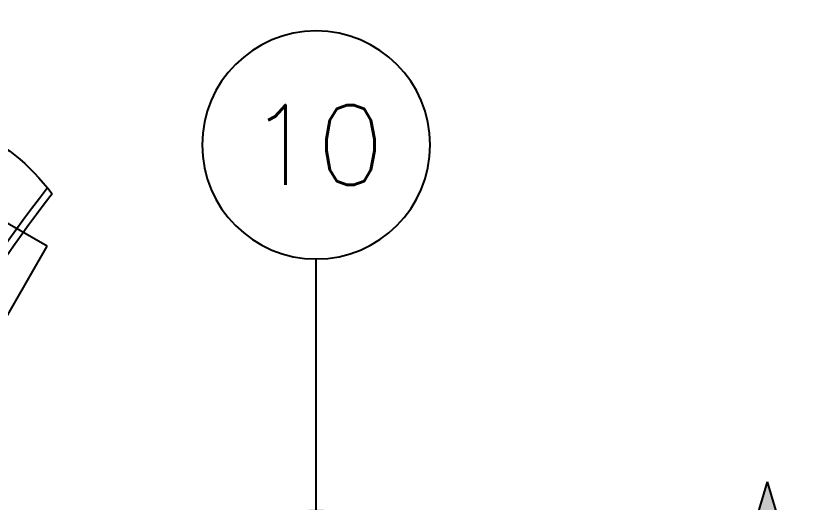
# Model space of a CAD drawing. Header units: metres. Extents: x 0 to 21025, y 0 to 14850.
# Drawn here: x 5476 to 6337, y 9394 to 9928 of the extents above; entities that cross this region are included whole.
import ezdxf
from ezdxf.enums import TextEntityAlignment as Align

# ---------------------------------------------------------------- set-up
doc = ezdxf.new("R2010")
doc.units = ezdxf.units.M
doc.header["$LTSCALE"] = 25
for name, color, linetype in [('GSB', 7, 'Continuous'), ('SDM', 7, 'Continuous'), ('SL1', 8, 'Continuous')]:
    doc.layers.add(name, color=color, linetype=linetype)
doc.styles.add('R100', font='simplex.shx', dxfattribs={"height": 2.5})
doc.styles.add('R140', font='simplex.shx', dxfattribs={"height": 3.5})
doc.styles.add('ROMANS', font='ROMANS.SHX')
doc.dimstyles.new('25___1-25', dxfattribs={"dimscale": 25, "dimtxt": 2.5, "dimasz": 2, "dimexe": 1.5, "dimexo": 1, "dimgap": 0.5, "dimtad": 1, "dimzin": 12, "dimtxsty": 'ROMANS', "dimcen": 0, "dimclrd": 256, "dimclre": 256, "dimclrt": 3, "dimazin": 3, "dimtfac": 1, "dimtmove": 0, "dimatfit": 0, "dimfxl": 1, "dimlwd": -1, "dimlwe": -1, "dimarcsym": 0})

# ---------------------------------------------------------------- blocks, each defined once
blk = doc.blocks.new('INDICACAO_EIXO')
at = {"layer": 'GSB', "color": 3}
blk.add_circle((0, 0), 5, dxfattribs=at)
blk = doc.blocks.new('SIMB_CORTE_2')
at = {"layer": 'GSB'}
blk.add_hatch(color=2, dxfattribs=at).paths.add_polyline_path([(1.5, -4), (-1.5, -4), (0, -9)])
at = {"layer": 'GSB', "color": 1}
for p, q in [((0, -4), (0, 0)), ((0, 0), (10, 0)), ((0, -9), (-1.5, -4)), ((1.5, -4), (-1.5, -4)), ((0, -9), (1.5, -4))]:
    blk.add_line(p, q, dxfattribs=at)
at = {"layer": 'GSB', "color": 3, "style": 'R100'}
blk.add_attdef('XXXX', (-0.597, 1.573), '', height=2.5, dxfattribs=at)
at = {"layer": 'GSB', "color": 4, "style": 'R140'}
blk.add_attdef('A', text='', height=3.5, dxfattribs=at).set_placement((5.637, -4.293), align=Align.MIDDLE)

msp = doc.modelspace()

# ---------------------------------------------------------------- linework, layer by layer
at = {"layer": 'SDM'}
msp.add_open_spline([(5120.621, 9927.501), (5127.624, 9887.696), (5143.567, 9797.079), (5295.52, 9795.66), (5430.816, 9816.671), (5490.521, 9765.227), (5515.676, 9732.147)], degree=3, knots=[0, 0, 0, 0, 108.6107947, 247.2525571, 379.9261803, 503.0632075, 503.0632075, 503.0632075, 503.0632075], dxfattribs=at)
at = {"layer": 'SL1'}
for p, q in [((5510.378, 9674.676), (5293.872, 9799.676)), ((5360.378, 9414.868), (5510.378, 9674.676))]:
    msp.add_line(p, q, dxfattribs=at)
for radius, start, end in [(1508, 142.175773, 159.737021), (1500, 142.253, 159.624168)]:
    msp.add_arc((6701.759, 8813.884), radius, start, end, dxfattribs=at)

# ---------------------------------------------------------------- block references
at = {"layer": 'GSB'}
ref = msp.add_blockref('INDICACAO_EIXO', (5805.263, 9785.758), dxfattribs=dict(at, xscale=-24.99999999999972, yscale=24.99999999999972, zscale=24.99999999999972, rotation=180))
ref.add_attrib('EIXO', '10', dxfattribs={"color": 4, "height": 87.5, "style": 'R140'}).set_placement((5805.263, 9785.758), align=Align.MIDDLE_CENTER)
ref = msp.add_blockref('SIMB_CORTE_2', (6299.548, 9191.384), dxfattribs=dict(at, xscale=24.99999999999972, yscale=24.99999999999972, zscale=24.99999999999972, rotation=180))
ref.add_attrib('A', 'B', dxfattribs={"color": 4, "height": 87.5, "style": 'R140'}).set_placement((6158.628, 9298.72), align=Align.MIDDLE)

# ---------------------------------------------------------------- leaders
at = {"layer": 'SDM'}
msp.add_leader([(5805.329, 9336.149), (5805.263, 9660.758)], dimstyle='25___1-25', override={"dimgap": 0.5, "dimtad": 0}, dxfattribs=at)

doc.saveas('drawing.dxf')
